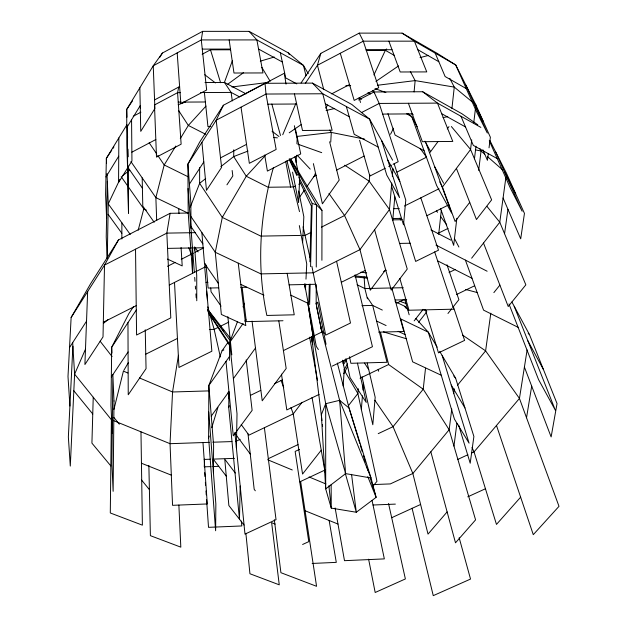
<?xml version="1.0" encoding="UTF-8"?>
<svg xmlns="http://www.w3.org/2000/svg" width="627" height="627" viewBox="0 0 627 627"><rect width="100%" height="100%" fill="white"/><g stroke="black" fill="none" stroke-linecap="round" stroke-linejoin="round"><path stroke-width="0.94" d="M321.988 420.537L312.622 344.474L313.069 336.315L307.771 302.504L313.069 336.315L325.703 403.694L325.687 488.872L331.26 508.113L356.301 512.243L376.114 497.36L371.019 477.986L349.043 408.005L337.342 363.041M121.842 238.997L121.881 222.82M316.165 303.946L316.22 284.525M316.274 267.039L316.463 204.896L290.411 159.282M321.902 260.268L321.98 210.406L290.748 159.031M208.728 412.033L215.853 504.014L215.633 530.748L208.619 437.905L208.838 385.472L222.06 350.744L227.64 342.875M118.856 137.916L118.566 182.481L131.944 160.974L131.568 120.094M213.423 472.695L213.611 445.483L208.838 385.472L229.451 356.583M240.172 485.996L239.483 519.415L228.73 407.574L228.949 392.04M229.396 360.376L229.654 342.467L237.523 321.502M233.793 149.759L233.691 156.562L246.27 176.25L268.168 187.254L293.616 186.932L295.348 186.047M107.272 258.23L108.252 203.869L106.998 173.663M107.319 181.328L106.229 236.81L107.154 258.238M236.387 447.921L237.014 413.796L229.654 342.467L243.096 323.516M309.628 304.565L310.138 284.125M310.577 266.608L312.144 203.344L298.954 177.566M308.837 301.885L309.307 284.29M309.903 261.812L311.392 206.103L299.33 180.748M93.235 397.244L91.918 443.132L110.846 465.955M204.512 459.082L204.284 466.849L211.001 466.606M87.647 291.571L84.904 364.546L103.016 336.911L104.513 265.103L118.479 239.937L170.113 213.305L188.555 213.031M296.148 162.377L296.438 155.535M296.939 143.802L297.143 138.92L294.361 125.737M302.614 242.665L303.836 216.762L298.679 191.016M305.749 283.898L305.467 289.588L304.401 283.882M305.984 279.148L306.736 263.967L299.314 225.587M72.897 346.206L68.359 437.019L70.295 466.073L74.613 374.154L72.661 342.373M118.479 239.937L90.492 283.913L71.133 317.481L67.998 376.474L69.91 406.014M330.75 142.078L331.299 132.422L329.873 129.985M343.126 386.013L344.348 368.629L342.577 360.204M204.99 263.426L204.715 267.157L211.863 351.222L178.961 367.453L174.51 282.432M369.75 174.471L369.24 181.227L344.568 215.531L321.432 227.17M358.252 388.701L357.876 393.529L376.992 481.27L372.657 486.568M361.348 409.455L362.437 395.849M362.908 390.018L363.456 383.215M391.742 183.06L389.469 209.504L407.244 269.054L391.24 290.113L374.609 229.725M392.314 176.32L392.98 168.616M392.737 220.438L394.814 196.706M414.094 91.918L415.137 80.601L410.309 71.462M451.934 108.51L454.269 87.098L449.833 78.406M438.696 234.31L441.29 210.578M425.529 368.198L423.217 389.218L393.051 426.681L378.23 433.649M456.84 218.345L453.682 245.369L440.663 208.815M471.716 139.892L470.571 149.485L491.623 199.872L476.442 219.528L456.409 168.389M473.761 122.735L475.885 104.928L455.711 64.949L436.964 53.217L402.103 33.137L359.232 33.121L320.82 53.373L301.07 82.968M474.459 158.78L475.979 146.224M478.66 170.387L481.066 150.989L479.733 148.395M451.769 409.008L449.167 429.738L475.579 519.877L455.5 542.81L430.835 451.824M453.689 393.662L454.293 388.826M488.3 153.599L487.438 160.34L482.868 149.767M489.029 147.831L490.377 137.25L475.885 104.928L454.269 87.098L415.137 80.601L377.36 85.28M453.964 446.111L456.895 423.35M505.942 177.057L499.774 222.24L471.645 258.199M490.808 313.194L485.604 350.869L457.444 385.284M504.555 233.714L507.956 209.308M308.28 73.735L303.476 65.427L288.279 52.864L249.115 31.374L202.631 31.35L201.291 39.932L206.659 90.014L180.858 103.698L177.182 52.903M527.119 349.937L519.446 398.435L559.002 506.326L533.279 534.674L496.49 425.474M178.452 355.274L172.55 391.985L170.035 443.689L172.55 505.323L207.294 503.951L202.983 442.552M526.531 417.762L531.696 386.122M170.113 213.305L166.829 233.119L170.787 317.889L136.584 335.022L135.534 249.178M178.711 87.192L177.574 92.671L181.14 144.186L156.499 157.111L154.555 106.88M111.841 417.864L111.379 419.729L110.297 512.964L142.384 525.16L140.973 431.815M113.926 409.447L123.401 371.113L127.869 373.01M138.167 230.25L143.779 208.862L121.176 176.689M273.45 167.472C259.531 215.68 256.506 266.216 266.851 315.452L294.243 314.801L287.158 273.356M320.82 53.373L317.442 65.279L305.294 83.43M228.73 407.574L229.278 405.716M208.619 437.905L209.183 436.055M211.722 427.724L217.922 407.37M224.301 82.717L232.366 60.764M243.002 306.924L244.373 303.272M190.326 207.02L199.629 183.327L199.621 167.66M359.757 443.375L349.043 408.005L339.615 400.332L325.703 403.694L321.369 414.698L325.687 488.872L345.634 473.628L371.019 477.986L339.615 400.332L320.859 327.247M282.738 134.727L295.764 103.737M316.541 304.017L317.317 302.214M85.546 349.035L74.613 374.154L111.379 419.729L170.035 443.689L209.238 442.341M373.943 74.934L385.346 50.332L386.687 48.953M119.922 179.322L108.252 203.869L130.236 234.443M392.604 160.183L369.593 119.13L351.849 104.497L312.481 83.109L265.041 83.297L223.424 105.234L216.19 120.212L187.912 164.078L188.178 212.482L192.544 273.341L192.458 248.457L188.045 188.547M390.535 134.28L393.537 128.198M343.808 373.637L347.483 366.717M344.113 369.765L347.476 363.895M123.887 370.283L128.284 362.782M159.869 57.206L162.417 53.029L202.631 31.35M126.975 124.64L106.363 158.333L105.595 194.55L106.598 218.149M126.764 127.618L140.229 105.634M175.764 146.036L164.203 164.972L155.864 197.63L156.687 220.453M180.286 138.622L188.335 125.447L205.962 106.112M105.971 176.916L118.73 156.194M71.133 317.481L104.513 265.103L166.829 233.119L195.616 232.648M223.424 105.234L199.621 142.211L187.912 164.078L190.867 203.101L190.969 228.244M69.534 347.538L86.534 321.165M189.425 184.079L203.799 161.978M111.739 150.19L106.363 158.333L106.559 163.122M112.821 148.56L113.895 146.93M133.52 306.556L128.754 313.79L111.692 347.24L110.979 405.473L112.217 433.414M136.529 309.707L111.692 347.24L111.943 353.079M226.935 184.816L232.836 175.944L232.139 170.489M111.332 376.945L128.073 351.951M343.322 364.796L346.559 359.969M132.571 100.782L126.709 109.411L126.819 144.923L127.634 170.042M325.578 108.087L327.733 104.936M299.824 196.745L304.205 190.459M306.94 186.525L315.702 173.945M244.781 321.149L245.902 319.566M342.82 363.143L345.642 359.216M162.417 53.029L153.239 65.788L126.709 109.411L126.96 117.225M233.385 378.63L255.487 348.009M211.275 416.085L228.957 391.663M429.997 152.455L438.054 141.498M447.255 128.974L448.979 126.623M469.725 202.372L455.108 221.488L442.45 187.018L470.571 149.485L451.369 126.536M385.636 269.775L370.275 290.223L359.976 249.632L344.568 215.531L328.963 193.516M302.065 402.275L293.264 413.891L248.943 435.114L241.207 424.573M414.165 320.859L423.1 309.393M348.51 405.551L357.876 393.529L344.529 370.769M418.522 322.349L426.791 311.76M321.251 450.17L302.567 474.051L293.264 413.891L290.959 407.55M447.96 313.492L451.605 308.884M452.819 307.34L458.893 299.659L446.965 264.766M493.864 292.621L499.884 285.113M447.122 511.898L428.022 534.11L412.848 473.487L393.051 426.681L374.86 400.261M520.645 497.164L496.474 524.415L474.051 451.895L472.006 447.506M265.409 155.472L246.27 176.25L222.295 217.397L215.273 252.266L221.347 314.448L245.8 325.578L238.244 263.152M103.447 323.383L107.938 319.692M205.68 178.57L199.629 183.327L222.295 217.397L260.793 236.105L300.333 235.438M220.822 166.672L233.691 156.562L248.049 151.044M122.735 175.521L129.758 170.278M227.789 84.175L243.519 72.661M289.204 132.806L301.132 124.616M375.926 81.385L398.576 65.921M202.153 54.275L210.476 49.815L230.634 49.792M154.571 99.912L179.62 86.565M133.237 116.269L140.887 112.202M154.485 104.96L177.574 92.671L180.451 92.655M131.866 152.181L155.817 139.547M239.804 96.723L284.297 73.273L286.037 84.128M331.628 93.878L349.513 84.567M220.524 157.863L246.521 144.343M358.589 99.967L374.021 91.973L422.661 91.746L461.934 113.753L477.805 124.812M361.387 112.633L379.202 103.439L437.458 103.11L480.854 127.383M298.813 184.275L300.545 183.39M313.547 176.759L316.141 175.427L314.825 174.024M336.699 170.058L364.122 156.076M167.503 266.318L175.246 262.384M181.274 259.319L193.32 253.198M195.044 252.32L203.642 247.947M385.307 168.232L369.859 176.062L359.584 140.268M388.74 166.492L391.319 165.191M393.035 164.321L398.184 161.711L379.202 103.439L374.021 91.973M169.376 285.026L204.715 267.157L206.651 267.126M396.985 172.096L426.548 157.158L420.176 148.474M103.322 322.262L136.224 305.647M311.157 232.343L305.153 235.352L302.261 235.407M404.454 206.024L438.986 188.751M145.754 354.192L177.441 338.431M426.854 215.727L448.956 204.739M218.455 327.239L214.152 329.371L209.355 329.488M220.179 326.385L228.784 322.113M437.536 233.597L448.078 228.385M341.307 282.291L365.259 270.456M283.412 350.595L312.983 336.15M312.395 330.547L313.069 336.315L321.917 331.996L324.418 333.164M449.081 272.486L455.218 269.492M396.797 303.107L404.713 299.251L409.165 314.785M456.378 294.612L474.584 285.787M250.377 395.41L260.738 390.386M274.555 383.693L282.33 379.931M332.247 366.129L372.446 346.715L355.054 274.822M319.112 394.43L286.805 409.933L281.468 374.139M360.055 378.222L388.638 364.514L380.487 332.326M235.752 441.432L240.149 439.323M268.309 458.682L298.013 444.598M299.502 449.363L295.137 451.432L308.774 541.642L302.606 544.479M299.737 481.873L324.966 470.046M457.404 459.591L467.914 454.732M471.426 453.109L474.051 451.895L519.446 398.435L485.604 350.869L462.475 335.03M391.695 517.706L420.599 504.469M383.614 271.467L386.232 270.268M467.781 496.819L485.447 488.762M222.06 350.744L223.855 349.952M178.186 104.733L185.388 102.036M260.315 61.164L274.297 57.018M420.066 57.606L428.515 55.411M326.095 110.501L334.685 108.502M443.046 117.617L447.764 116.646M231.959 86.981L268.709 82.325M296.649 136.474L331.299 132.422L364.679 139.147M312.144 563.454L336.291 562.372L329.144 520.504M373.026 505.009L395.371 504.116M373.661 484.561L390.3 483.919L412.848 473.487L449.167 429.738L423.217 389.218L388.356 364.358M212.921 466.535L218.674 466.331M204.175 459.434L210.515 459.207M234.522 458.353L213.227 459.113L226.269 476.144M212.867 442.215L231.935 441.565M209.128 390.887L172.55 391.985L139.484 377.948M378.645 332.145L403.827 331.503L392.04 288.89M361.928 305.67L372.665 305.427L382.313 310.067M282.996 320.742L246.325 321.627L242.14 287.323M289.125 284.838L315.585 284.282M218.674 287.824L208.109 288.052L206.111 265.009M240.768 287.362L246.529 287.237M390.825 287.981L364.883 288.538L357.045 284.736M391.781 287.958L403.263 287.715M395.12 300.012L406.735 299.753M206.001 282.346L207.921 282.307M399.532 243.417L410.23 243.221M167.542 248.386L203.634 247.743M393.599 208.689L399.289 208.603M392.721 218.51L401.358 218.376M392.526 219.873L402.244 219.716M382.666 114.083L412.252 113.887M210.829 126.599L207.945 126.615L204.402 92.545M200.569 92.561L231.112 92.42L239.538 96.856M178.233 102.13L181.14 102.115M183.076 102.099L205.382 101.982M267.847 104.176L296.665 104.011M204.998 82.537L224.49 82.466L246.082 93.878M345.861 85.687L350.65 85.672M366.176 50.348L385.346 50.332L394.375 55.45M202.27 49.11L230.485 49.078M366.113 49.745L392.024 49.713M355.007 276.969L367.618 278.137M354.96 275.904L366.638 277.048M273.544 137.446L277.393 137.862M360.846 272.212L366.677 272.878M475.352 149.869L481.066 150.989L484.695 154.171M465.673 289.47L477.014 292.488M383.403 331.863L406.657 338.839M399.705 301.273L406.163 303.539M422.77 309.377L426.462 310.678M297.794 144.155L321.698 152.651M375.001 88.634L385.895 92.537M312.144 203.344L316.463 204.896L321.98 210.406M275.175 524.078L271.632 522.667L279.258 584.826L249.938 573.752L245.878 533.295M141.443 463.235L171.32 475.148M305.075 510.739L337.984 524.054M267.604 459.716L292.276 469.976M309.087 476.967L325.938 483.973M167.464 259.069L182.206 265.919L181.078 247.516M441.251 375.244L412.629 361.834L400.739 318.931L428.304 332.185L437.199 347.162M240.815 284.399L263.951 295.215M290.779 295.16L308.225 303.382M143.779 208.862L146.365 210.1M376.6 321.032L386.091 325.554M398.176 331.307L405.081 334.599M188.218 213.227L155.864 197.63L130.925 161.617M395.065 301.587L404.721 306.274L408.647 310.592M188.555 176.986L164.203 164.972L157.753 155.441M518.106 327.325L483.566 310.138L465.406 260.119M437.638 260.871L471.998 278.27M205.75 134.319L188.335 125.447L178.57 110.47M435.961 245.063L487.124 271.225M430.929 229.866L450.868 240.141M378.183 147.086L354.192 134.272L346.355 106.543M296.798 83.893L285.708 77.905L280.347 52.77M325.35 103.855L349.231 116.716M424.079 150.746L395.088 135.071L387.956 113.62M258.559 49.055L282.315 61.995M361.669 99.246L359.122 97.851L360.517 102.467M411.484 113.785L413.185 114.717M367.971 92.545L370.479 93.925M406.68 113.84L411.759 116.63L417.229 126.779M497.219 158.576L473.314 145.386L460.994 116.277M441.69 113.691L465.508 126.944M466.222 88.564L445.123 76.541L435.193 53.138M417.817 49.69L438.845 61.744M402.103 33.137L414.392 41.163L455.711 64.949L476.7 112.1L487.312 133.057L465.892 85.131M344.693 165.207L369.24 181.227L389.469 209.504L359.976 249.632L313.312 272.831L260.887 273.889L215.273 252.266L190.365 215.696M407.911 113.699L411.759 116.63L436.627 185.506L451.628 213L425.898 142.854M272.071 131.247L278.952 136.514M422.661 91.746L437.458 103.11L452.796 141.436L422.363 141.71L408.404 103.275M204.763 74.738L215.429 82.936M487.594 156.711L502.838 170.066M312.481 83.109L322.756 93.768L369.593 119.13L386.796 175.121L399.548 197.583L381.702 140.73M528.177 333.298L529.525 334.7L557.042 403.561L551.133 436.941L524.407 367.069M297.049 155.096L310.216 169.118M249.115 31.374L256.882 39.916L303.476 65.427L305.968 75.765M415.858 318.508L428.304 332.185L454.426 419.087L469.074 443.148L442.145 355.485M372.548 90.664L374.507 92.82M453.752 375.949L455.625 378.191L473.894 436.478L470.195 463.22L458.674 425.145M141.467 479.921L149.391 489.616M73.829 390.778L92.757 414M486.92 206.33L499.774 222.24L525.849 284.846L508.223 306.525L483.503 243.041M113.832 417.363L119.318 424.189M207.6 309.276L230.485 338.462M244.028 525.05L228.863 505.534L224.772 459.199L235.274 473.04M100.124 341.198L112.061 356.544M207.992 310.138L215.045 319.441M220.336 326.416L221.511 327.96M222.687 329.512L223.863 331.064M255.322 490.8L254.178 489.272L248.01 433.853M235.838 434.558L250.251 454.011M207.843 310.271L230.352 340.861M436.408 210.727L437.544 212.294M440.397 216.205L446.675 224.819M108.063 214.238L121.85 233.307M154.179 222.287L142.784 206.056L142.196 177.888M221.065 306.141L211.064 291.798L210.719 287.918M128.292 167.95L142.415 188.241M194.887 247.25L198.116 251.936M218.306 283.357L204.48 263.34L201.863 232.578M191.11 226.762L202.827 243.879M149.155 142.737L156.679 153.85M224.49 82.466L231.112 92.42L232.288 100.892M207.827 311.407L229.858 344.521M367.312 297.37L372.665 305.427L387.008 362.288L350.901 363.299L349.474 356.708M318.375 349.545L316.267 346.347L304.644 284.282M208.697 313.116L229.717 345.634M364.553 363.088L368.723 369.601M261.867 67.418L270.151 81.267M404.721 306.274L405.716 307.935M451.205 384.978L464.952 407.942M439.668 351.324L455.625 378.191M288.279 52.864L289.259 54.549M387.76 160.042L399.83 181.469M434.55 166.445L443.618 183.202M527.871 340.814L543.491 369.64M511.891 301.995L529.525 334.7M424.981 141.161L430.49 151.373M439.723 181.901L442.45 187.018M454.379 238.362L458.901 247.03M289.282 158.662L297.637 174.988M489.797 140.354L506.467 173.248L524.454 213.384L520.708 238.848L503.081 198.014M504.484 171.743L515.684 193.814M473.197 101.48L483.331 121.528M359.232 33.121L363.276 41.178L378.716 87.717L354.192 100.43L340.281 53.271M289.345 159.76L296.837 175.497M495.432 151.483L522.134 211.244L510.354 188.092L489.303 140.793M367.783 476.63L376.114 497.36L370.189 477.813M514.218 306.305L555.31 410.168L538.538 379.554L508.967 303.962M188.766 247.712L191.486 254.962M388.889 41.17L400.206 71.987L426.768 71.909L414.392 41.163L363.276 41.178L317.442 65.279L323.728 89.528M281.076 380.401L283.71 387.643M420.803 197.842L438.5 250.189L415.654 261.428L403.451 222.029M453.352 306.666L464.615 340.39L438.5 352.868L425.31 309.542M434.636 251.858L453.744 309.182L408.984 310.232L399.854 278.498M394.156 163.741L405.787 200.091L403.498 224.819L391.491 185.945M210.476 49.815L220.602 82.725M360.321 445.241L362.296 451.753M363.425 455.476L365.4 461.989M367.093 467.577L367.939 470.368M325.703 403.694L345.634 473.628L339.615 400.332M207.749 306.885L209.347 312.505M209.88 314.378L214.152 329.371L220.359 356.99M345.163 472.876L356.301 512.243L351.551 474.333M459.16 537.747L470.532 579.066L433.257 595.65L412.072 508.238M271.836 104.035L280.488 135.495M286.954 160.731L299.502 211.62M400.104 218.118L400.575 220.014M329.622 141.796L339.199 180.059L322.403 203.806L313.382 163.623M367.43 298.805L364.883 288.538L364.115 277.016M378.206 369.35L378.669 371.247M303.123 226.809L310.051 257.838M367.203 363.08L375.181 397.306L372.806 424.738L361.998 376.725M336.566 261.271L350.501 323.015L325.679 335.124L311.885 266.271M357.468 363.19L366.239 402.393L350.038 377.587L346.002 358.722M388.528 503.52L405.379 578.94L375.181 592.491L368.613 559.182M294.439 93.901L302.496 130.487L332.13 130.251L322.756 93.768L265.989 94.042L216.19 120.212L221.613 167.354L206.479 190.349L201.933 142.329M295.529 129.381L300.733 153.936L267.4 171.093L264.696 155.049M320.726 326.393L321.917 331.996L316.055 303.405M372.054 500.409L384.343 558.892L344.489 560.679L335.132 507.964M316.682 307.097L321.917 331.996M294.972 156.625L299.612 179.33L298.577 202.592L292.558 172.135M317.764 302.347L326.032 344.286M285.677 161.311L290.654 187.23M309.62 337.177L317.528 380.526M312.042 397.385L325.099 472.249M278.827 320.93L286.178 368.48L262.227 400.802L252.046 321.11M228.142 392.259L229.184 399.007M300.623 481.418L316.557 586.3L280.912 572.694L274.328 519.705M311.462 336.77L312.622 344.474L312.293 339.716M241.003 107.17L249.342 163.31L276.146 149.445L265.989 94.042L265.041 83.297M311.494 336.73L312.622 344.474L311.737 336.746M229.153 39.924L233.981 73.022L262.972 72.936L256.882 39.916L201.291 39.932L153.239 65.788L154.9 108.51L140.754 131.38L139.86 87.772M264.39 427.716L276.037 519.665L244.977 534.11L234.851 432.481M246.207 359.914L252.132 410.348L233.275 435.836L225.994 361.426M322.403 424.424L322.607 426.376M328.885 485.729L331.26 508.113L331.142 484.702M227.836 316.651L231.81 354.906M312.489 330.578L313.069 336.315M241.348 521.1L241.818 525.951L208.517 527.338L206.581 499.664M206.62 291.194L207.357 299.808M194.574 247.132L196.729 275.472L196.768 300.748M192.473 247.234L194.339 272.526M194.699 277.393L194.989 281.288M195.342 286.147L195.561 289.071M195.914 293.93L196.204 297.825M204.692 472.648L204.958 476.512M205.366 482.304L205.57 485.204M205.977 490.996L206.244 494.86M178.695 208.634L178.993 213.517M178.875 505.088L180.819 547.152L150.386 535.662L148.873 465.453M127.234 126.011L127.602 137.658M127.971 149.132L128.214 156.781M140.44 105.43L140.519 108.361M145.245 329.786L146.052 368.66L128.237 394.775L127.963 322.662M128.284 166.092L128.519 213.329L127.704 188.437L127.485 133.833M194.793 247.163L194.801 250.024M113.989 400.982L113.134 491.333L111.896 463.862L112.852 374.46L113.989 400.982"/></g></svg>
